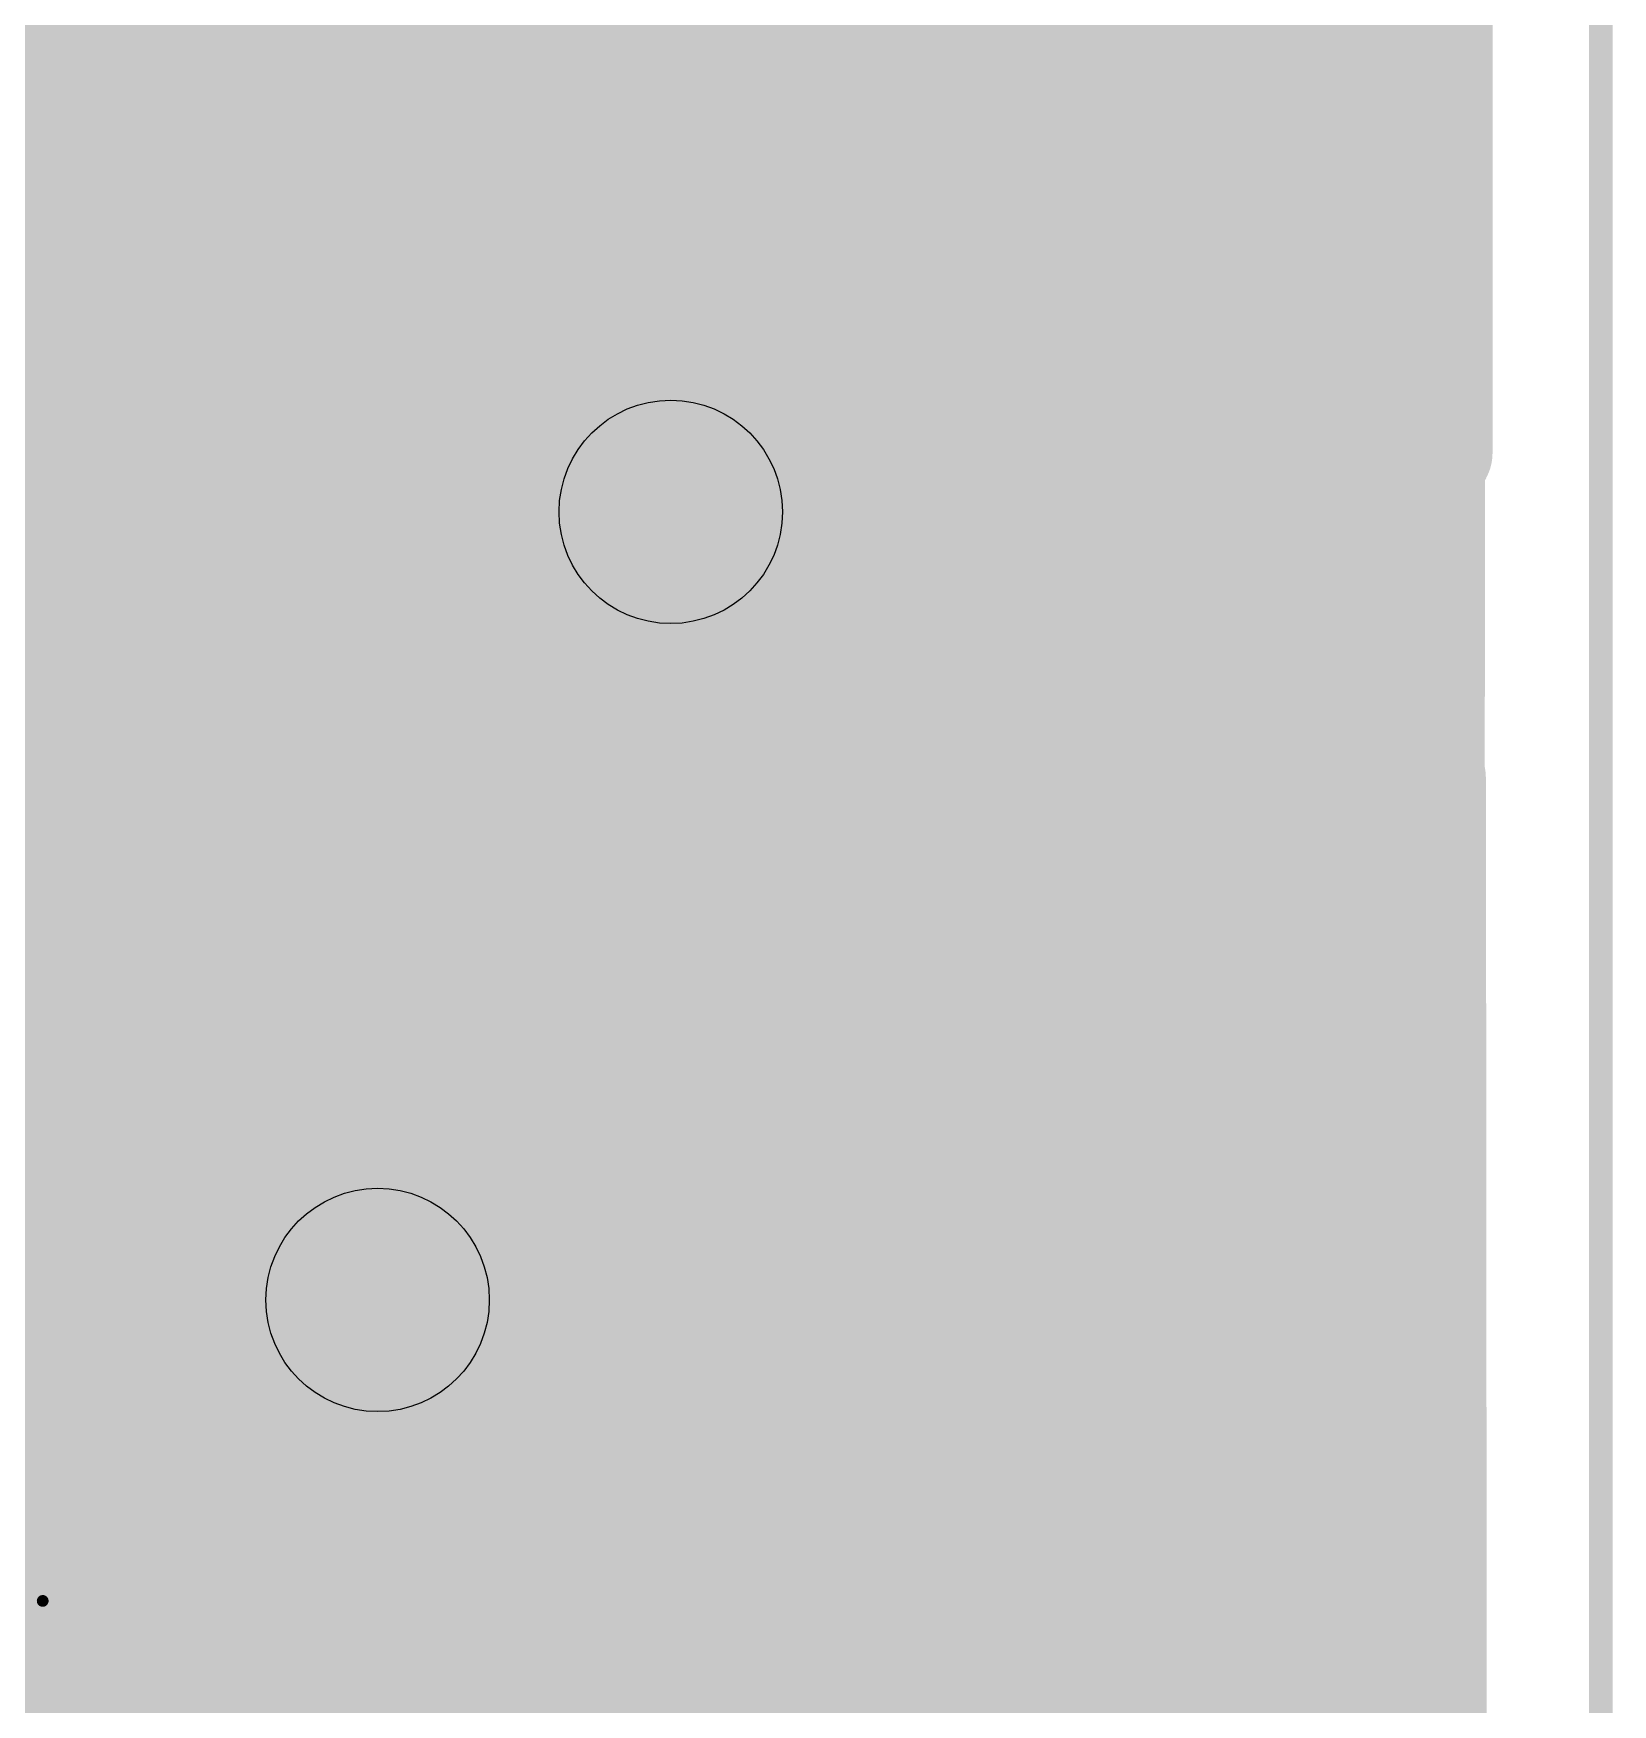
# Model space of a CAD drawing. Extents: x 0 to 1.5, y 0 to 3.74.
# Drawn here: x 1.0962 to 1.4991, y 0.7067 to 1.1332 of the extents above; entities that cross this region are included whole.
import ezdxf

# ---------------------------------------------------------------- set-up
doc = ezdxf.new("R2010")
doc.units = 0
for name, color, linetype in [('Board_Outline', 13, 'CONTINUOUS'), ('Bottom', 6, 'CONTINUOUS'), ('Bottom_Mask', 10, 'CONTINUOUS'), ('Drill_Bottom', 8, 'CONTINUOUS'), ('Drill_Top', 7, 'CONTINUOUS'), ('Edge_Bottom', 17, 'CONTINUOUS'), ('Edge_Top', 16, 'CONTINUOUS'), ('Top', 5, 'CONTINUOUS'), ('Top_Mask', 3, 'CONTINUOUS'), ('Top_Silk', 2, 'CONTINUOUS')]:
    doc.layers.add(name, color=color, linetype=linetype)

msp = doc.modelspace()

# ---------------------------------------------------------------- linework, layer by layer
at = {"layer": 'Board_Outline', "linetype": 'CONTINUOUS', "const_width": 0.006}
msp.add_lwpolyline([(0, 0), (1.4961, 0), (1.4961, 3.7402), (0, 3.7402), (0, 0)], dxfattribs=at)
at = {"layer": 'Bottom', "linetype": 'CONTINUOUS', "const_width": 0.025}
for points in [[(1.456, 1.0259), (1.456, 3.3074)], [(1.1241, 1.0233), (1.1232, 2.254)], [(1.1627, 1.4681), (1.1631, 1.0154)], [(0.833, 1.136), (1.1215, 1.136)], [(1.1655, 1.1273), (1.4535, 1.1273)], [(0.8869, 1.1111), (1.1215, 1.1111)], [(1.1655, 1.1024), (1.4535, 1.1024)], [(0.905, 1.0863), (1.1215, 1.0863)], [(1.1655, 1.0775), (1.4535, 1.0775)], [(0.9206, 1.0614), (1.1215, 1.0614)], [(1.1655, 1.0527), (1.4535, 1.0527)], [(0.9265, 1.0365), (1.1215, 1.0365)], [(1.1655, 1.0278), (1.4535, 1.0278)], [(1.4179, 0.9584), (1.456, 1.0259)], [(1.1244, 1.0068), (1.1241, 1.0233)], [(1.1631, 1.0154), (1.2096, 0.9603)], [(0.9261, 1.0117), (1.1216, 1.0117)], [(1.126, 1.0008), (1.1244, 1.0068)], [(1.1761, 1.0029), (1.4405, 1.0029)], [(1.129, 0.9954), (1.126, 1.0008)], [(1.171, 0.9455), (1.129, 0.9954)], [(0.9257, 0.9868), (1.1337, 0.9868)], [(1.1971, 0.9781), (1.4265, 0.9781)], [(0.9164, 0.9619), (1.1546, 0.9619)], [(1.2096, 0.9603), (1.4179, 0.9584)], [(0.9021, 0.9455), (1.171, 0.9455)], [(1.4543, 0.9435), (1.4459, 0.9294)], [(1.4549, 0.2168), (1.4543, 0.9435)], [(1.4459, 0.9294), (1.4415, 0.925)], [(1.4362, 0.9218), (1.4303, 0.9199)], [(1.4415, 0.925), (1.4362, 0.9218)], [(1.4249, 0.9194), (1.3216, 0.9203)], [(1.3216, 0.9203), (1.355, 0.8832)], [(1.4303, 0.9199), (1.4249, 0.9194)], [(1.3314, 0.9122), (1.4518, 0.9122)], [(1.2814, 0.9065), (0.6292, 0.9065)], [(1.3215, 0.8622), (1.2814, 0.9065)], [(1.3538, 0.8873), (1.4518, 0.8873)], [(1.355, 0.8832), (1.3582, 0.8778)], [(0.6131, 0.8816), (1.3014, 0.8816)], [(1.3582, 0.8778), (1.36, 0.8719)], [(1.36, 0.8719), (1.3605, 0.867)], [(1.3605, 0.867), (1.3604, 0.7729)], [(1.3215, 0.7781), (1.3215, 0.8622)], [(1.363, 0.8625), (1.4518, 0.8625)], [(0.6021, 0.8568), (1.319, 0.8568)], [(1.363, 0.8376), (1.4519, 0.8376)], [(0.6023, 0.8319), (1.319, 0.8319)], [(1.363, 0.8127), (1.4519, 0.8127)], [(0.6025, 0.807), (1.319, 0.807)], [(1.363, 0.7879), (1.4519, 0.7879)], [(0.6027, 0.7822), (1.319, 0.7822)], [(1.2914, 0.7195), (1.3215, 0.7781)], [(1.3604, 0.7729), (1.3592, 0.7668)], [(1.3592, 0.7668), (1.3576, 0.7629)], [(1.3576, 0.7629), (1.3215, 0.6931)], [(1.3601, 0.763), (1.4519, 0.763)], [(0.6029, 0.7573), (1.3083, 0.7573)], [(1.3473, 0.7381), (1.4519, 0.7381)], [(0.6198, 0.7324), (1.2955, 0.7324)], [(0.6298, 0.7175), (1.2914, 0.7195)], [(1.3345, 0.7132), (1.452, 0.7132)]]:
    msp.add_lwpolyline(points, dxfattribs=at)
at = {"layer": 'Bottom', "linetype": 'CONTINUOUS'}
for points, const_width in [([(1.2529, 1.0111, 1), (1.2096, 1.0111, 1), (1.2529, 1.0111, 1)], 0.0433), ([(1.308, 1.0111, 1), (1.2647, 1.0111, 1), (1.308, 1.0111, 1)], 0.0433), ([(1.4497, 1.0259, 1), (1.4622, 1.0259, 1), (1.4497, 1.0259, 1)], 0.0125), ([(1.4497, 1.0259, 1), (1.4622, 1.0259, 1), (1.4497, 1.0259, 1)], 0.0125), ([(1.1178, 1.0233, 1), (1.1303, 1.0233, 1), (1.1178, 1.0233, 1)], 0.0125), ([(1.1178, 1.0233, 1), (1.1303, 1.0233, 1), (1.1178, 1.0233, 1)], 0.0125), ([(1.1568, 1.0154, 1), (1.1693, 1.0154, 1), (1.1568, 1.0154, 1)], 0.0125), ([(1.1568, 1.0154, 1), (1.1693, 1.0154, 1), (1.1568, 1.0154, 1)], 0.0125), ([(1.1181, 1.0068, 1), (1.1306, 1.0068, 1), (1.1181, 1.0068, 1)], 0.0125), ([(1.1181, 1.0068, 1), (1.1306, 1.0068, 1), (1.1181, 1.0068, 1)], 0.0125), ([(1.1198, 1.0008, 1), (1.1323, 1.0008, 1), (1.1198, 1.0008, 1)], 0.0125), ([(1.1198, 1.0008, 1), (1.1323, 1.0008, 1), (1.1198, 1.0008, 1)], 0.0125), ([(1.1228, 0.9954, 1), (1.1353, 0.9954, 1), (1.1228, 0.9954, 1)], 0.0125), ([(1.1228, 0.9954, 1), (1.1353, 0.9954, 1), (1.1228, 0.9954, 1)], 0.0125), ([(1.2033, 0.9603, 1), (1.2158, 0.9603, 1), (1.2033, 0.9603, 1)], 0.0125), ([(1.2033, 0.9603, 1), (1.2158, 0.9603, 1), (1.2033, 0.9603, 1)], 0.0125), ([(1.4117, 0.9584, 1), (1.4242, 0.9584, 1), (1.4117, 0.9584, 1)], 0.0125), ([(1.4117, 0.9584, 1), (1.4242, 0.9584, 1), (1.4117, 0.9584, 1)], 0.0125), ([(1.1647, 0.9455, 1), (1.1772, 0.9455, 1), (1.1647, 0.9455, 1)], 0.0125), ([(1.1647, 0.9455, 1), (1.1772, 0.9455, 1), (1.1647, 0.9455, 1)], 0.0125), ([(1.448, 0.9435, 1), (1.4605, 0.9435, 1), (1.448, 0.9435, 1)], 0.0125), ([(1.448, 0.9435, 1), (1.4605, 0.9435, 1), (1.448, 0.9435, 1)], 0.0125), ([(1.4397, 0.9294, 1), (1.4522, 0.9294, 1), (1.4397, 0.9294, 1)], 0.0125), ([(1.4397, 0.9294, 1), (1.4522, 0.9294, 1), (1.4397, 0.9294, 1)], 0.0125), ([(1.4299, 0.9218, 1), (1.4424, 0.9218, 1), (1.4299, 0.9218, 1)], 0.0125), ([(1.4299, 0.9218, 1), (1.4424, 0.9218, 1), (1.4299, 0.9218, 1)], 0.0125), ([(1.4353, 0.925, 1), (1.4478, 0.925, 1), (1.4353, 0.925, 1)], 0.0125), ([(1.4353, 0.925, 1), (1.4478, 0.925, 1), (1.4353, 0.925, 1)], 0.0125), ([(1.3153, 0.9203, 1), (1.3278, 0.9203, 1), (1.3153, 0.9203, 1)], 0.0125), ([(1.3153, 0.9203, 1), (1.3278, 0.9203, 1), (1.3153, 0.9203, 1)], 0.0125), ([(1.4187, 0.9194, 1), (1.4312, 0.9194, 1), (1.4187, 0.9194, 1)], 0.0125), ([(1.4187, 0.9194, 1), (1.4312, 0.9194, 1), (1.4187, 0.9194, 1)], 0.0125), ([(1.424, 0.9199, 1), (1.4365, 0.9199, 1), (1.424, 0.9199, 1)], 0.0125), ([(1.424, 0.9199, 1), (1.4365, 0.9199, 1), (1.424, 0.9199, 1)], 0.0125), ([(1.2752, 0.9065, 1), (1.2877, 0.9065, 1), (1.2752, 0.9065, 1)], 0.0125), ([(1.2752, 0.9065, 1), (1.2877, 0.9065, 1), (1.2752, 0.9065, 1)], 0.0125), ([(1.3487, 0.8832, 1), (1.3612, 0.8832, 1), (1.3487, 0.8832, 1)], 0.0125), ([(1.3487, 0.8832, 1), (1.3612, 0.8832, 1), (1.3487, 0.8832, 1)], 0.0125), ([(1.3519, 0.8778, 1), (1.3644, 0.8778, 1), (1.3519, 0.8778, 1)], 0.0125), ([(1.3519, 0.8778, 1), (1.3644, 0.8778, 1), (1.3519, 0.8778, 1)], 0.0125), ([(1.3538, 0.8719, 1), (1.3663, 0.8719, 1), (1.3538, 0.8719, 1)], 0.0125), ([(1.3538, 0.8719, 1), (1.3663, 0.8719, 1), (1.3538, 0.8719, 1)], 0.0125), ([(1.3542, 0.867, 1), (1.3667, 0.867, 1), (1.3542, 0.867, 1)], 0.0125), ([(1.3542, 0.867, 1), (1.3667, 0.867, 1), (1.3542, 0.867, 1)], 0.0125), ([(1.3152, 0.8622, 1), (1.3277, 0.8622, 1), (1.3152, 0.8622, 1)], 0.0125), ([(1.3152, 0.8622, 1), (1.3277, 0.8622, 1), (1.3152, 0.8622, 1)], 0.0125), ([(1.209, 0.81, 1), (1.159, 0.81, 1), (1.209, 0.81, 1)], 0.05), ([(1.3153, 0.7781, 1), (1.3278, 0.7781, 1), (1.3153, 0.7781, 1)], 0.0125), ([(1.3153, 0.7781, 1), (1.3278, 0.7781, 1), (1.3153, 0.7781, 1)], 0.0125), ([(1.3542, 0.7729, 1), (1.3667, 0.7729, 1), (1.3542, 0.7729, 1)], 0.0125), ([(1.3542, 0.7729, 1), (1.3667, 0.7729, 1), (1.3542, 0.7729, 1)], 0.0125), ([(1.3529, 0.7668, 1), (1.3654, 0.7668, 1), (1.3529, 0.7668, 1)], 0.0125), ([(1.3529, 0.7668, 1), (1.3654, 0.7668, 1), (1.3529, 0.7668, 1)], 0.0125), ([(1.3513, 0.7629, 1), (1.3638, 0.7629, 1), (1.3513, 0.7629, 1)], 0.0125), ([(1.3513, 0.7629, 1), (1.3638, 0.7629, 1), (1.3513, 0.7629, 1)], 0.0125), ([(1.2851, 0.7195, 1), (1.2976, 0.7195, 1), (1.2851, 0.7195, 1)], 0.0125), ([(1.2851, 0.7195, 1), (1.2976, 0.7195, 1), (1.2851, 0.7195, 1)], 0.0125)]:
    msp.add_lwpolyline(points, format="xyb", dxfattribs=dict(at, const_width=const_width))
at = {"layer": 'Bottom'}
msp.add_solid([(1.2312, 1.0544), (1.2864, 1.0544), (1.2312, 0.9678), (1.2864, 0.9678)], dxfattribs=at)
at = {"layer": 'Bottom_Mask', "linetype": 'CONTINUOUS'}
for points, const_width in [([(1.2549, 1.0111, 1), (1.2076, 1.0111, 1), (1.2549, 1.0111, 1)], 0.0473), ([(1.2627, 1.0111, 1), (1.31, 1.0111, 1), (1.2627, 1.0111, 1)], 0.0473), ([(1.211, 0.81, 1), (1.157, 0.81, 1), (1.211, 0.81, 1)], 0.054), ([(1.157, 0.81, 1), (1.211, 0.81, 1), (1.157, 0.81, 1)], 0.054)]:
    msp.add_lwpolyline(points, format="xyb", dxfattribs=dict(at, const_width=const_width))
at = {"layer": 'Bottom_Mask'}
msp.add_solid([(1.2312, 1.0584), (1.2864, 1.0584), (1.2312, 0.9637), (1.2864, 0.9637)], dxfattribs=at)
at = {"layer": 'Drill_Bottom'}
for centre in [(1.2588, 1.0111), (1.184, 0.81)]:
    msp.add_circle(centre, 0.0285, dxfattribs=at)
at = {"layer": 'Drill_Top'}
for centre in [(1.2588, 1.0111), (1.184, 0.81)]:
    msp.add_circle(centre, 0.0285, dxfattribs=at)
at = {"layer": 'Edge_Bottom', "linetype": 'CONTINUOUS', "const_width": 0.008}
for points in [[(1.2314, 0.9638), (1.2238, 0.9643), (1.2166, 0.9661), (1.2098, 0.9689), (1.2034, 0.9728), (1.1978, 0.9776), (1.193, 0.9833), (1.1891, 0.9896), (1.1863, 0.9964), (1.1845, 1.0037), (1.1839, 1.0111), (1.1845, 1.0185), (1.1863, 1.0257), (1.1891, 1.0325), (1.193, 1.0389), (1.1978, 1.0445), (1.2034, 1.0493), (1.2098, 1.0532), (1.2166, 1.0561), (1.2238, 1.0578), (1.2312, 1.0584), (1.2864, 1.0582), (1.2901, 1.0582), (1.2974, 1.0571), (1.3045, 1.0548), (1.3111, 1.0514), (1.3171, 1.047), (1.3223, 1.0418), (1.3267, 1.0358), (1.3301, 1.0292), (1.3324, 1.0221), (1.3335, 1.0148), (1.3335, 1.0074), (1.3324, 1), (1.3301, 0.993), (1.3267, 0.9863), (1.3223, 0.9803), (1.3171, 0.9751), (1.3111, 0.9707), (1.3045, 0.9674), (1.2974, 0.9651), (1.2901, 0.9639), (1.2597, 0.9638), (1.2312, 0.9639), (1.2314, 0.9638)], [(1.2378, 0.8058), (1.2365, 0.7974), (1.2339, 0.7893), (1.23, 0.7818), (1.2251, 0.7749), (1.2191, 0.7689), (1.2122, 0.764), (1.2047, 0.7601), (1.1966, 0.7575), (1.1882, 0.7562), (1.1798, 0.7562), (1.1714, 0.7575), (1.1633, 0.7601), (1.1558, 0.764), (1.1489, 0.7689), (1.1429, 0.7749), (1.138, 0.7818), (1.1341, 0.7893), (1.1315, 0.7974), (1.1302, 0.8058), (1.1302, 0.8142), (1.1315, 0.8226), (1.1341, 0.8307), (1.138, 0.8382), (1.1429, 0.8451), (1.1489, 0.8511), (1.1558, 0.856), (1.1633, 0.8599), (1.1714, 0.8625), (1.1798, 0.8638), (1.1882, 0.8638), (1.1966, 0.8625), (1.2047, 0.8599), (1.2122, 0.856), (1.2191, 0.8511), (1.2251, 0.8451), (1.23, 0.8382), (1.2339, 0.8307), (1.2365, 0.8226), (1.2378, 0.8142), (1.2378, 0.8058)]]:
    msp.add_lwpolyline(points, dxfattribs=at)
at = {"layer": 'Edge_Top', "linetype": 'CONTINUOUS', "const_width": 0.008}
for points in [[(1.2314, 0.9638), (1.2238, 0.9643), (1.2166, 0.9661), (1.2098, 0.9689), (1.2034, 0.9728), (1.1978, 0.9776), (1.193, 0.9833), (1.1891, 0.9896), (1.1863, 0.9964), (1.1845, 1.0037), (1.1839, 1.0111), (1.1845, 1.0185), (1.1863, 1.0257), (1.1891, 1.0325), (1.193, 1.0389), (1.1978, 1.0445), (1.2034, 1.0493), (1.2098, 1.0532), (1.2166, 1.0561), (1.2238, 1.0578), (1.2312, 1.0584), (1.2864, 1.0582), (1.2901, 1.0582), (1.2974, 1.0571), (1.3045, 1.0548), (1.3111, 1.0514), (1.3171, 1.047), (1.3223, 1.0418), (1.3267, 1.0358), (1.3301, 1.0292), (1.3324, 1.0221), (1.3335, 1.0148), (1.3335, 1.0074), (1.3324, 1), (1.3301, 0.993), (1.3267, 0.9863), (1.3223, 0.9803), (1.3171, 0.9751), (1.3111, 0.9707), (1.3045, 0.9674), (1.2974, 0.9651), (1.2901, 0.9639), (1.2597, 0.9638), (1.2312, 0.9639), (1.2314, 0.9638)], [(1.2378, 0.8058), (1.2365, 0.7974), (1.2339, 0.7893), (1.23, 0.7818), (1.2251, 0.7749), (1.2191, 0.7689), (1.2122, 0.764), (1.2047, 0.7601), (1.1966, 0.7575), (1.1882, 0.7562), (1.1798, 0.7562), (1.1714, 0.7575), (1.1633, 0.7601), (1.1558, 0.764), (1.1489, 0.7689), (1.1429, 0.7749), (1.138, 0.7818), (1.1341, 0.7893), (1.1315, 0.7974), (1.1302, 0.8058), (1.1302, 0.8142), (1.1315, 0.8226), (1.1341, 0.8307), (1.138, 0.8382), (1.1429, 0.8451), (1.1489, 0.8511), (1.1558, 0.856), (1.1633, 0.8599), (1.1714, 0.8625), (1.1798, 0.8638), (1.1882, 0.8638), (1.1966, 0.8625), (1.2047, 0.8599), (1.2122, 0.856), (1.2191, 0.8511), (1.2251, 0.8451), (1.23, 0.8382), (1.2339, 0.8307), (1.2365, 0.8226), (1.2378, 0.8142), (1.2378, 0.8058)]]:
    msp.add_lwpolyline(points, dxfattribs=at)
at = {"layer": 'Top', "linetype": 'CONTINUOUS', "const_width": 0.025}
for points in [[(1.4536, 0.2178), (1.4555, 3.6965)], [(0.6447, 1.135), (1.4516, 1.135)], [(0.6198, 1.1101), (1.4516, 1.1101)], [(0.6023, 1.0853), (1.4516, 1.0853)], [(1.2097, 1.0774), (1.2203, 1.08)], [(1.2203, 1.08), (1.2313, 1.0809)], [(1.2313, 1.0809), (1.2918, 1.0806)], [(1.2918, 1.0806), (1.3027, 1.0789)], [(1.1996, 1.0733), (1.2097, 1.0774)], [(1.3027, 1.0789), (1.3131, 1.0755)], [(1.3131, 1.0755), (1.3228, 1.0706)], [(1.1902, 1.0675), (1.1996, 1.0733)], [(1.1819, 1.0604), (1.1902, 1.0675)], [(1.3228, 1.0706), (1.3317, 1.0641)], [(1.3317, 1.0641), (1.3394, 1.0564)], [(0.8582, 1.0604), (1.1794, 1.0604)], [(1.1748, 1.0521), (1.1819, 1.0604)], [(1.3382, 1.0604), (1.4516, 1.0604)], [(1.3394, 1.0564), (1.3459, 1.0475)], [(1.1691, 1.0428), (1.1748, 1.0521)], [(1.3459, 1.0475), (1.3508, 1.0378)], [(1.1649, 1.0326), (1.1691, 1.0428)], [(1.3508, 1.0378), (1.3542, 1.0274)], [(0.8743, 1.0355), (1.1634, 1.0355)], [(1.1623, 1.022), (1.1649, 1.0326)], [(1.3542, 1.0355), (1.4515, 1.0355)], [(1.3542, 1.0274), (1.3559, 1.0165)], [(1.1614, 1.0111), (1.1623, 1.022)], [(1.3559, 1.0165), (1.3559, 1.0056)], [(1.1623, 1.0001), (1.1614, 1.0111)], [(0.8786, 1.0107), (1.1589, 1.0107)], [(1.3587, 1.0107), (1.4515, 1.0107)], [(1.3559, 1.0056), (1.3542, 0.9948)], [(1.1649, 0.9895), (1.1623, 1.0001)], [(1.3542, 0.9948), (1.3508, 0.9844)], [(0.8739, 0.9858), (1.1637, 0.9858)], [(1.1691, 0.9794), (1.1649, 0.9895)], [(1.3539, 0.9858), (1.4515, 0.9858)], [(1.3508, 0.9844), (1.3459, 0.9746)], [(1.1748, 0.97), (1.1691, 0.9794)], [(1.3459, 0.9746), (1.3394, 0.9657)], [(1.1819, 0.9617), (1.1748, 0.97)], [(1.3394, 0.9657), (1.3317, 0.958)], [(0.8575, 0.9609), (1.1802, 0.9609)], [(1.1902, 0.9546), (1.1819, 0.9617)], [(1.3374, 0.9609), (1.4515, 0.9609)], [(1.3317, 0.958), (1.3228, 0.9515)], [(1.1996, 0.9489), (1.1902, 0.9546)], [(1.3228, 0.9515), (1.3131, 0.9466)], [(1.2097, 0.9447), (1.1996, 0.9489)], [(1.2203, 0.9421), (1.2097, 0.9447)], [(1.3027, 0.9432), (1.2918, 0.9415)], [(1.3131, 0.9466), (1.3027, 0.9432)], [(1.2313, 0.9413), (1.2203, 0.9421)], [(1.2489, 0.9413), (1.2312, 0.9413)], [(1.2918, 0.9415), (1.2489, 0.9413)], [(0.043, 0.9361), (1.4515, 0.9361)], [(0.043, 0.9112), (1.4515, 0.9112)], [(0.043, 0.8863), (1.4515, 0.8863)], [(1.1547, 0.8807), (1.1661, 0.8844)], [(1.1661, 0.8844), (1.178, 0.8863)], [(1.178, 0.8863), (1.19, 0.8863)], [(1.19, 0.8863), (1.2019, 0.8844)], [(1.2019, 0.8844), (1.2133, 0.8807)], [(1.144, 0.8752), (1.1547, 0.8807)], [(1.2133, 0.8807), (1.224, 0.8752)], [(1.1343, 0.8682), (1.144, 0.8752)], [(1.224, 0.8752), (1.2337, 0.8682)], [(1.1258, 0.8597), (1.1343, 0.8682)], [(1.2337, 0.8682), (1.2422, 0.8597)], [(1.0431, 0.8615), (1.1249, 0.8615)], [(1.1188, 0.85), (1.1258, 0.8597)], [(1.2422, 0.8597), (1.2492, 0.85)], [(1.2431, 0.8615), (1.4514, 0.8615)], [(1.1133, 0.8393), (1.1188, 0.85)], [(1.2492, 0.85), (1.2547, 0.8393)], [(1.0582, 0.8366), (1.1098, 0.8366)], [(1.1096, 0.8279), (1.1133, 0.8393)], [(1.2547, 0.8393), (1.2584, 0.8279)], [(1.2582, 0.8366), (1.4514, 0.8366)], [(1.1077, 0.816), (1.1096, 0.8279)], [(1.2584, 0.8279), (1.2603, 0.816)], [(1.1077, 0.804), (1.1077, 0.816)], [(1.2603, 0.816), (1.2603, 0.804)], [(1.063, 0.8117), (1.105, 0.8117)], [(1.263, 0.8117), (1.4514, 0.8117)], [(1.1096, 0.7921), (1.1077, 0.804)], [(1.2603, 0.804), (1.2584, 0.7921)], [(1.1133, 0.7807), (1.1096, 0.7921)], [(1.2584, 0.7921), (1.2547, 0.7807)], [(1.0594, 0.7869), (1.1086, 0.7869)], [(1.2594, 0.7869), (1.4514, 0.7869)], [(1.1188, 0.77), (1.1133, 0.7807)], [(1.2547, 0.7807), (1.2492, 0.77)], [(1.1258, 0.7603), (1.1188, 0.77)], [(1.2492, 0.77), (1.2422, 0.7603)], [(1.046, 0.762), (1.1219, 0.762)], [(1.1343, 0.7518), (1.1258, 0.7603)], [(1.2422, 0.7603), (1.2337, 0.7518)], [(1.246, 0.762), (1.4514, 0.762)], [(1.144, 0.7448), (1.1343, 0.7518)], [(1.2337, 0.7518), (1.224, 0.7448)], [(1.1547, 0.7393), (1.144, 0.7448)], [(1.224, 0.7448), (1.2133, 0.7393)], [(1.1661, 0.7356), (1.1547, 0.7393)], [(1.2133, 0.7393), (1.2019, 0.7356)], [(1.0097, 0.7371), (1.1583, 0.7371)], [(1.178, 0.7337), (1.1661, 0.7356)], [(1.2019, 0.7356), (1.19, 0.7337)], [(1.2097, 0.7371), (1.4514, 0.7371)], [(1.19, 0.7337), (1.178, 0.7337)], [(0.0428, 0.7122), (1.4514, 0.7122)]]:
    msp.add_lwpolyline(points, dxfattribs=at)
at = {"layer": 'Top', "linetype": 'CONTINUOUS'}
for points, const_width in [([(1.2141, 1.08, 1), (1.2266, 1.08, 1), (1.2141, 1.08, 1)], 0.0125), ([(1.2141, 1.08, 1), (1.2266, 1.08, 1), (1.2141, 1.08, 1)], 0.0125), ([(1.225, 1.0809, 1), (1.2375, 1.0809, 1), (1.225, 1.0809, 1)], 0.0125), ([(1.225, 1.0809, 1), (1.2375, 1.0809, 1), (1.225, 1.0809, 1)], 0.0125), ([(1.2856, 1.0806, 1), (1.2981, 1.0806, 1), (1.2856, 1.0806, 1)], 0.0125), ([(1.2856, 1.0806, 1), (1.2981, 1.0806, 1), (1.2856, 1.0806, 1)], 0.0125), ([(1.2034, 1.0774, 1), (1.2159, 1.0774, 1), (1.2034, 1.0774, 1)], 0.0125), ([(1.2034, 1.0774, 1), (1.2159, 1.0774, 1), (1.2034, 1.0774, 1)], 0.0125), ([(1.2964, 1.0789, 1), (1.3089, 1.0789, 1), (1.2964, 1.0789, 1)], 0.0125), ([(1.2964, 1.0789, 1), (1.3089, 1.0789, 1), (1.2964, 1.0789, 1)], 0.0125), ([(1.3068, 1.0755, 1), (1.3193, 1.0755, 1), (1.3068, 1.0755, 1)], 0.0125), ([(1.3068, 1.0755, 1), (1.3193, 1.0755, 1), (1.3068, 1.0755, 1)], 0.0125), ([(1.1933, 1.0733, 1), (1.2058, 1.0733, 1), (1.1933, 1.0733, 1)], 0.0125), ([(1.1933, 1.0733, 1), (1.2058, 1.0733, 1), (1.1933, 1.0733, 1)], 0.0125), ([(1.184, 1.0675, 1), (1.1965, 1.0675, 1), (1.184, 1.0675, 1)], 0.0125), ([(1.184, 1.0675, 1), (1.1965, 1.0675, 1), (1.184, 1.0675, 1)], 0.0125), ([(1.3166, 1.0706, 1), (1.3291, 1.0706, 1), (1.3166, 1.0706, 1)], 0.0125), ([(1.3166, 1.0706, 1), (1.3291, 1.0706, 1), (1.3166, 1.0706, 1)], 0.0125), ([(1.3254, 1.0641, 1), (1.3379, 1.0641, 1), (1.3254, 1.0641, 1)], 0.0125), ([(1.3254, 1.0641, 1), (1.3379, 1.0641, 1), (1.3254, 1.0641, 1)], 0.0125), ([(1.1756, 1.0604, 1), (1.1881, 1.0604, 1), (1.1756, 1.0604, 1)], 0.0125), ([(1.1756, 1.0604, 1), (1.1881, 1.0604, 1), (1.1756, 1.0604, 1)], 0.0125), ([(1.3332, 1.0564, 1), (1.3457, 1.0564, 1), (1.3332, 1.0564, 1)], 0.0125), ([(1.3332, 1.0564, 1), (1.3457, 1.0564, 1), (1.3332, 1.0564, 1)], 0.0125), ([(1.1685, 1.0521, 1), (1.181, 1.0521, 1), (1.1685, 1.0521, 1)], 0.0125), ([(1.1685, 1.0521, 1), (1.181, 1.0521, 1), (1.1685, 1.0521, 1)], 0.0125), ([(1.3396, 1.0475, 1), (1.3521, 1.0475, 1), (1.3396, 1.0475, 1)], 0.0125), ([(1.3396, 1.0475, 1), (1.3521, 1.0475, 1), (1.3396, 1.0475, 1)], 0.0125), ([(1.1628, 1.0428, 1), (1.1753, 1.0428, 1), (1.1628, 1.0428, 1)], 0.0125), ([(1.1628, 1.0428, 1), (1.1753, 1.0428, 1), (1.1628, 1.0428, 1)], 0.0125), ([(1.2529, 1.0111, 1), (1.2096, 1.0111, 1), (1.2529, 1.0111, 1)], 0.0433), ([(1.308, 1.0111, 1), (1.2647, 1.0111, 1), (1.308, 1.0111, 1)], 0.0433), ([(1.3446, 1.0378, 1), (1.3571, 1.0378, 1), (1.3446, 1.0378, 1)], 0.0125), ([(1.3446, 1.0378, 1), (1.3571, 1.0378, 1), (1.3446, 1.0378, 1)], 0.0125), ([(1.1586, 1.0326, 1), (1.1711, 1.0326, 1), (1.1586, 1.0326, 1)], 0.0125), ([(1.1586, 1.0326, 1), (1.1711, 1.0326, 1), (1.1586, 1.0326, 1)], 0.0125), ([(1.348, 1.0274, 1), (1.3605, 1.0274, 1), (1.348, 1.0274, 1)], 0.0125), ([(1.348, 1.0274, 1), (1.3605, 1.0274, 1), (1.348, 1.0274, 1)], 0.0125), ([(1.1561, 1.022, 1), (1.1686, 1.022, 1), (1.1561, 1.022, 1)], 0.0125), ([(1.1561, 1.022, 1), (1.1686, 1.022, 1), (1.1561, 1.022, 1)], 0.0125), ([(1.3497, 1.0165, 1), (1.3622, 1.0165, 1), (1.3497, 1.0165, 1)], 0.0125), ([(1.3497, 1.0165, 1), (1.3622, 1.0165, 1), (1.3497, 1.0165, 1)], 0.0125), ([(1.1552, 1.0111, 1), (1.1677, 1.0111, 1), (1.1552, 1.0111, 1)], 0.0125), ([(1.1552, 1.0111, 1), (1.1677, 1.0111, 1), (1.1552, 1.0111, 1)], 0.0125), ([(1.3497, 1.0056, 1), (1.3622, 1.0056, 1), (1.3497, 1.0056, 1)], 0.0125), ([(1.3497, 1.0056, 1), (1.3622, 1.0056, 1), (1.3497, 1.0056, 1)], 0.0125), ([(1.1561, 1.0001, 1), (1.1686, 1.0001, 1), (1.1561, 1.0001, 1)], 0.0125), ([(1.1561, 1.0001, 1), (1.1686, 1.0001, 1), (1.1561, 1.0001, 1)], 0.0125), ([(1.348, 0.9948, 1), (1.3605, 0.9948, 1), (1.348, 0.9948, 1)], 0.0125), ([(1.348, 0.9948, 1), (1.3605, 0.9948, 1), (1.348, 0.9948, 1)], 0.0125), ([(1.1586, 0.9895, 1), (1.1711, 0.9895, 1), (1.1586, 0.9895, 1)], 0.0125), ([(1.1586, 0.9895, 1), (1.1711, 0.9895, 1), (1.1586, 0.9895, 1)], 0.0125), ([(1.3446, 0.9844, 1), (1.3571, 0.9844, 1), (1.3446, 0.9844, 1)], 0.0125), ([(1.3446, 0.9844, 1), (1.3571, 0.9844, 1), (1.3446, 0.9844, 1)], 0.0125), ([(1.1628, 0.9794, 1), (1.1753, 0.9794, 1), (1.1628, 0.9794, 1)], 0.0125), ([(1.1628, 0.9794, 1), (1.1753, 0.9794, 1), (1.1628, 0.9794, 1)], 0.0125), ([(1.3396, 0.9746, 1), (1.3521, 0.9746, 1), (1.3396, 0.9746, 1)], 0.0125), ([(1.3396, 0.9746, 1), (1.3521, 0.9746, 1), (1.3396, 0.9746, 1)], 0.0125), ([(1.1685, 0.97, 1), (1.181, 0.97, 1), (1.1685, 0.97, 1)], 0.0125), ([(1.1685, 0.97, 1), (1.181, 0.97, 1), (1.1685, 0.97, 1)], 0.0125), ([(1.3332, 0.9657, 1), (1.3457, 0.9657, 1), (1.3332, 0.9657, 1)], 0.0125), ([(1.3332, 0.9657, 1), (1.3457, 0.9657, 1), (1.3332, 0.9657, 1)], 0.0125), ([(1.1756, 0.9617, 1), (1.1881, 0.9617, 1), (1.1756, 0.9617, 1)], 0.0125), ([(1.1756, 0.9617, 1), (1.1881, 0.9617, 1), (1.1756, 0.9617, 1)], 0.0125), ([(1.3254, 0.958, 1), (1.3379, 0.958, 1), (1.3254, 0.958, 1)], 0.0125), ([(1.3254, 0.958, 1), (1.3379, 0.958, 1), (1.3254, 0.958, 1)], 0.0125), ([(1.184, 0.9546, 1), (1.1965, 0.9546, 1), (1.184, 0.9546, 1)], 0.0125), ([(1.184, 0.9546, 1), (1.1965, 0.9546, 1), (1.184, 0.9546, 1)], 0.0125), ([(1.3166, 0.9515, 1), (1.3291, 0.9515, 1), (1.3166, 0.9515, 1)], 0.0125), ([(1.3166, 0.9515, 1), (1.3291, 0.9515, 1), (1.3166, 0.9515, 1)], 0.0125), ([(1.1933, 0.9489, 1), (1.2058, 0.9489, 1), (1.1933, 0.9489, 1)], 0.0125), ([(1.1933, 0.9489, 1), (1.2058, 0.9489, 1), (1.1933, 0.9489, 1)], 0.0125), ([(1.2034, 0.9447, 1), (1.2159, 0.9447, 1), (1.2034, 0.9447, 1)], 0.0125), ([(1.2034, 0.9447, 1), (1.2159, 0.9447, 1), (1.2034, 0.9447, 1)], 0.0125), ([(1.2964, 0.9432, 1), (1.3089, 0.9432, 1), (1.2964, 0.9432, 1)], 0.0125), ([(1.2964, 0.9432, 1), (1.3089, 0.9432, 1), (1.2964, 0.9432, 1)], 0.0125), ([(1.3068, 0.9466, 1), (1.3193, 0.9466, 1), (1.3068, 0.9466, 1)], 0.0125), ([(1.3068, 0.9466, 1), (1.3193, 0.9466, 1), (1.3068, 0.9466, 1)], 0.0125), ([(1.2141, 0.9421, 1), (1.2266, 0.9421, 1), (1.2141, 0.9421, 1)], 0.0125), ([(1.2141, 0.9421, 1), (1.2266, 0.9421, 1), (1.2141, 0.9421, 1)], 0.0125), ([(1.225, 0.9413, 1), (1.2375, 0.9413, 1), (1.225, 0.9413, 1)], 0.0125), ([(1.225, 0.9413, 1), (1.2375, 0.9413, 1), (1.225, 0.9413, 1)], 0.0125), ([(1.2426, 0.9413, 1), (1.2551, 0.9413, 1), (1.2426, 0.9413, 1)], 0.0125), ([(1.2426, 0.9413, 1), (1.2551, 0.9413, 1), (1.2426, 0.9413, 1)], 0.0125), ([(1.2856, 0.9415, 1), (1.2981, 0.9415, 1), (1.2856, 0.9415, 1)], 0.0125), ([(1.2856, 0.9415, 1), (1.2981, 0.9415, 1), (1.2856, 0.9415, 1)], 0.0125), ([(1.1599, 0.8844, 1), (1.1724, 0.8844, 1), (1.1599, 0.8844, 1)], 0.0125), ([(1.1599, 0.8844, 1), (1.1724, 0.8844, 1), (1.1599, 0.8844, 1)], 0.0125), ([(1.1717, 0.8863, 1), (1.1842, 0.8863, 1), (1.1717, 0.8863, 1)], 0.0125), ([(1.1717, 0.8863, 1), (1.1842, 0.8863, 1), (1.1717, 0.8863, 1)], 0.0125), ([(1.1838, 0.8863, 1), (1.1963, 0.8863, 1), (1.1838, 0.8863, 1)], 0.0125), ([(1.1838, 0.8863, 1), (1.1963, 0.8863, 1), (1.1838, 0.8863, 1)], 0.0125), ([(1.1956, 0.8844, 1), (1.2081, 0.8844, 1), (1.1956, 0.8844, 1)], 0.0125), ([(1.1956, 0.8844, 1), (1.2081, 0.8844, 1), (1.1956, 0.8844, 1)], 0.0125), ([(1.1485, 0.8807, 1), (1.161, 0.8807, 1), (1.1485, 0.8807, 1)], 0.0125), ([(1.1485, 0.8807, 1), (1.161, 0.8807, 1), (1.1485, 0.8807, 1)], 0.0125), ([(1.207, 0.8807, 1), (1.2195, 0.8807, 1), (1.207, 0.8807, 1)], 0.0125), ([(1.207, 0.8807, 1), (1.2195, 0.8807, 1), (1.207, 0.8807, 1)], 0.0125), ([(1.1378, 0.8752, 1), (1.1503, 0.8752, 1), (1.1378, 0.8752, 1)], 0.0125), ([(1.1378, 0.8752, 1), (1.1503, 0.8752, 1), (1.1378, 0.8752, 1)], 0.0125), ([(1.2177, 0.8752, 1), (1.2302, 0.8752, 1), (1.2177, 0.8752, 1)], 0.0125), ([(1.2177, 0.8752, 1), (1.2302, 0.8752, 1), (1.2177, 0.8752, 1)], 0.0125), ([(1.1281, 0.8682, 1), (1.1406, 0.8682, 1), (1.1281, 0.8682, 1)], 0.0125), ([(1.1281, 0.8682, 1), (1.1406, 0.8682, 1), (1.1281, 0.8682, 1)], 0.0125), ([(1.2274, 0.8682, 1), (1.2399, 0.8682, 1), (1.2274, 0.8682, 1)], 0.0125), ([(1.2274, 0.8682, 1), (1.2399, 0.8682, 1), (1.2274, 0.8682, 1)], 0.0125), ([(1.1196, 0.8597, 1), (1.1321, 0.8597, 1), (1.1196, 0.8597, 1)], 0.0125), ([(1.1196, 0.8597, 1), (1.1321, 0.8597, 1), (1.1196, 0.8597, 1)], 0.0125), ([(1.2359, 0.8597, 1), (1.2484, 0.8597, 1), (1.2359, 0.8597, 1)], 0.0125), ([(1.2359, 0.8597, 1), (1.2484, 0.8597, 1), (1.2359, 0.8597, 1)], 0.0125), ([(1.1125, 0.85, 1), (1.125, 0.85, 1), (1.1125, 0.85, 1)], 0.0125), ([(1.1125, 0.85, 1), (1.125, 0.85, 1), (1.1125, 0.85, 1)], 0.0125), ([(1.243, 0.85, 1), (1.2555, 0.85, 1), (1.243, 0.85, 1)], 0.0125), ([(1.243, 0.85, 1), (1.2555, 0.85, 1), (1.243, 0.85, 1)], 0.0125), ([(1.209, 0.81, 1), (1.159, 0.81, 1), (1.209, 0.81, 1)], 0.05), ([(1.1071, 0.8393, 1), (1.1196, 0.8393, 1), (1.1071, 0.8393, 1)], 0.0125), ([(1.1071, 0.8393, 1), (1.1196, 0.8393, 1), (1.1071, 0.8393, 1)], 0.0125), ([(1.2484, 0.8393, 1), (1.2609, 0.8393, 1), (1.2484, 0.8393, 1)], 0.0125), ([(1.2484, 0.8393, 1), (1.2609, 0.8393, 1), (1.2484, 0.8393, 1)], 0.0125), ([(1.1034, 0.8279, 1), (1.1159, 0.8279, 1), (1.1034, 0.8279, 1)], 0.0125), ([(1.1034, 0.8279, 1), (1.1159, 0.8279, 1), (1.1034, 0.8279, 1)], 0.0125), ([(1.2521, 0.8279, 1), (1.2646, 0.8279, 1), (1.2521, 0.8279, 1)], 0.0125), ([(1.2521, 0.8279, 1), (1.2646, 0.8279, 1), (1.2521, 0.8279, 1)], 0.0125), ([(1.1015, 0.816, 1), (1.114, 0.816, 1), (1.1015, 0.816, 1)], 0.0125), ([(1.1015, 0.816, 1), (1.114, 0.816, 1), (1.1015, 0.816, 1)], 0.0125), ([(1.254, 0.816, 1), (1.2665, 0.816, 1), (1.254, 0.816, 1)], 0.0125), ([(1.254, 0.816, 1), (1.2665, 0.816, 1), (1.254, 0.816, 1)], 0.0125), ([(1.1015, 0.804, 1), (1.114, 0.804, 1), (1.1015, 0.804, 1)], 0.0125), ([(1.1015, 0.804, 1), (1.114, 0.804, 1), (1.1015, 0.804, 1)], 0.0125), ([(1.254, 0.804, 1), (1.2665, 0.804, 1), (1.254, 0.804, 1)], 0.0125), ([(1.254, 0.804, 1), (1.2665, 0.804, 1), (1.254, 0.804, 1)], 0.0125), ([(1.1034, 0.7921, 1), (1.1159, 0.7921, 1), (1.1034, 0.7921, 1)], 0.0125), ([(1.1034, 0.7921, 1), (1.1159, 0.7921, 1), (1.1034, 0.7921, 1)], 0.0125), ([(1.2521, 0.7921, 1), (1.2646, 0.7921, 1), (1.2521, 0.7921, 1)], 0.0125), ([(1.2521, 0.7921, 1), (1.2646, 0.7921, 1), (1.2521, 0.7921, 1)], 0.0125), ([(1.1071, 0.7807, 1), (1.1196, 0.7807, 1), (1.1071, 0.7807, 1)], 0.0125), ([(1.1071, 0.7807, 1), (1.1196, 0.7807, 1), (1.1071, 0.7807, 1)], 0.0125), ([(1.2484, 0.7807, 1), (1.2609, 0.7807, 1), (1.2484, 0.7807, 1)], 0.0125), ([(1.2484, 0.7807, 1), (1.2609, 0.7807, 1), (1.2484, 0.7807, 1)], 0.0125), ([(1.1125, 0.77, 1), (1.125, 0.77, 1), (1.1125, 0.77, 1)], 0.0125), ([(1.1125, 0.77, 1), (1.125, 0.77, 1), (1.1125, 0.77, 1)], 0.0125), ([(1.243, 0.77, 1), (1.2555, 0.77, 1), (1.243, 0.77, 1)], 0.0125), ([(1.243, 0.77, 1), (1.2555, 0.77, 1), (1.243, 0.77, 1)], 0.0125), ([(1.1196, 0.7603, 1), (1.1321, 0.7603, 1), (1.1196, 0.7603, 1)], 0.0125), ([(1.1196, 0.7603, 1), (1.1321, 0.7603, 1), (1.1196, 0.7603, 1)], 0.0125), ([(1.2359, 0.7603, 1), (1.2484, 0.7603, 1), (1.2359, 0.7603, 1)], 0.0125), ([(1.2359, 0.7603, 1), (1.2484, 0.7603, 1), (1.2359, 0.7603, 1)], 0.0125), ([(1.1281, 0.7518, 1), (1.1406, 0.7518, 1), (1.1281, 0.7518, 1)], 0.0125), ([(1.1281, 0.7518, 1), (1.1406, 0.7518, 1), (1.1281, 0.7518, 1)], 0.0125), ([(1.2274, 0.7518, 1), (1.2399, 0.7518, 1), (1.2274, 0.7518, 1)], 0.0125), ([(1.2274, 0.7518, 1), (1.2399, 0.7518, 1), (1.2274, 0.7518, 1)], 0.0125), ([(1.1378, 0.7448, 1), (1.1503, 0.7448, 1), (1.1378, 0.7448, 1)], 0.0125), ([(1.1378, 0.7448, 1), (1.1503, 0.7448, 1), (1.1378, 0.7448, 1)], 0.0125), ([(1.2177, 0.7448, 1), (1.2302, 0.7448, 1), (1.2177, 0.7448, 1)], 0.0125), ([(1.2177, 0.7448, 1), (1.2302, 0.7448, 1), (1.2177, 0.7448, 1)], 0.0125), ([(1.1485, 0.7393, 1), (1.161, 0.7393, 1), (1.1485, 0.7393, 1)], 0.0125), ([(1.1485, 0.7393, 1), (1.161, 0.7393, 1), (1.1485, 0.7393, 1)], 0.0125), ([(1.207, 0.7393, 1), (1.2195, 0.7393, 1), (1.207, 0.7393, 1)], 0.0125), ([(1.207, 0.7393, 1), (1.2195, 0.7393, 1), (1.207, 0.7393, 1)], 0.0125), ([(1.1599, 0.7356, 1), (1.1724, 0.7356, 1), (1.1599, 0.7356, 1)], 0.0125), ([(1.1599, 0.7356, 1), (1.1724, 0.7356, 1), (1.1599, 0.7356, 1)], 0.0125), ([(1.1956, 0.7356, 1), (1.2081, 0.7356, 1), (1.1956, 0.7356, 1)], 0.0125), ([(1.1956, 0.7356, 1), (1.2081, 0.7356, 1), (1.1956, 0.7356, 1)], 0.0125), ([(1.1717, 0.7337, 1), (1.1842, 0.7337, 1), (1.1717, 0.7337, 1)], 0.0125), ([(1.1717, 0.7337, 1), (1.1842, 0.7337, 1), (1.1717, 0.7337, 1)], 0.0125), ([(1.1838, 0.7337, 1), (1.1963, 0.7337, 1), (1.1838, 0.7337, 1)], 0.0125), ([(1.1838, 0.7337, 1), (1.1963, 0.7337, 1), (1.1838, 0.7337, 1)], 0.0125)]:
    msp.add_lwpolyline(points, format="xyb", dxfattribs=dict(at, const_width=const_width))
at = {"layer": 'Top'}
msp.add_solid([(1.2312, 1.0544), (1.2864, 1.0544), (1.2312, 0.9678), (1.2864, 0.9678)], dxfattribs=at)
at = {"layer": 'Top_Mask', "linetype": 'CONTINUOUS'}
for points, const_width in [([(1.2549, 1.0111, 1), (1.2076, 1.0111, 1), (1.2549, 1.0111, 1)], 0.0473), ([(1.2627, 1.0111, 1), (1.31, 1.0111, 1), (1.2627, 1.0111, 1)], 0.0473), ([(1.211, 0.81, 1), (1.157, 0.81, 1), (1.211, 0.81, 1)], 0.054), ([(1.157, 0.81, 1), (1.211, 0.81, 1), (1.157, 0.81, 1)], 0.054)]:
    msp.add_lwpolyline(points, format="xyb", dxfattribs=dict(at, const_width=const_width))
at = {"layer": 'Top_Mask'}
msp.add_solid([(1.2312, 1.0584), (1.2864, 1.0584), (1.2312, 0.9637), (1.2864, 0.9637)], dxfattribs=at)
at = {"layer": 'Top_Silk', "linetype": 'CONTINUOUS'}
for points, const_width in [([(1.2588, 1.221), (1.2588, 1.0981)], 0.01), ([(0.924, 0.88), (1.244, 0.88)], 0.01), ([(1.244, 0.88), (1.244, 0.74)], 0.01), ([(0.924, 0.74), (1.244, 0.74)], 0.01), ([(1.0986, 0.7332), (1.089, 0.7332), (1.0881, 0.7246), (1.089, 0.7255), (1.0919, 0.7265), (1.0947, 0.7265), (1.0976, 0.7255), (1.0995, 0.7236), (1.1005, 0.7208), (1.1005, 0.7189), (1.0995, 0.716), (1.0976, 0.7141), (1.0947, 0.7131), (1.0919, 0.7131), (1.089, 0.7141), (1.0881, 0.715), (1.0871, 0.7169)], 0.0031)]:
    msp.add_lwpolyline(points, dxfattribs=dict(at, const_width=const_width))
for points, const_width in [([(1.2415, 0.88, 1), (1.2465, 0.88, 1), (1.2415, 0.88, 1)], 0.005), ([(1.2415, 0.88, 1), (1.2465, 0.88, 1), (1.2415, 0.88, 1)], 0.005), ([(1.2415, 0.74, 1), (1.2465, 0.74, 1), (1.2415, 0.74, 1)], 0.005), ([(1.2415, 0.74, 1), (1.2465, 0.74, 1), (1.2415, 0.74, 1)], 0.005), ([(1.0978, 0.7332, 1), (1.0993, 0.7332, 1), (1.0978, 0.7332, 1)], 0.0015)]:
    msp.add_lwpolyline(points, format="xyb", dxfattribs=dict(at, const_width=const_width))

doc.saveas('drawing.dxf')
